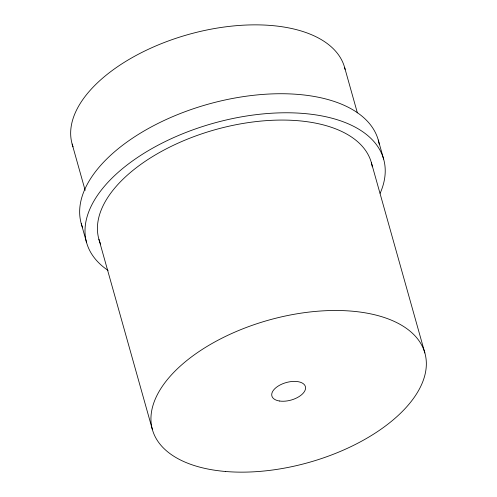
<?xml version="1.0" encoding="UTF-8"?>
<svg xmlns="http://www.w3.org/2000/svg" width="497" height="497" viewBox="0 0 497 497"><rect width="100%" height="100%" fill="white"/><g stroke="black" fill="none" stroke-linecap="round" stroke-linejoin="round"><path stroke-width="0.75" d="M378.267 140.036L383.622 159.077M344.576 67.325L357.38 112.875M371.34 162.538L424.867 352.963M72.133 144.037L85.149 190.339M98.897 239.25L152.424 429.675M81.266 223.662L86.615 242.71M82.651 227.756A154.275 80.607 -15.7 0 1 207.821 104.283A154.275 80.607 -15.7 0 1 379.23 144.248M73.034 146.801A141.515 73.941 -15.7 0 1 187.562 34.722A141.515 73.941 -15.7 0 1 345.104 69.437M100.605 244.046A141.515 73.941 -15.7 0 1 214.325 129.934A141.515 73.941 -15.7 0 1 372.284 166.793M108.097 270.449A154.275 80.607 -15.7 0 1 212.617 123.486A154.275 80.607 -15.7 0 1 380.143 193.271M279.463 401.004A17.401 9.089 -15.7 0 0 305.556 388.399A17.401 9.089 -15.7 0 0 280.917 384.554A17.401 9.089 -15.7 0 0 279.463 401.004M225.663 471.498A141.515 73.941 -15.7 0 0 426.184 360.12A141.515 73.941 -15.7 0 0 214.095 342.34A141.515 73.941 -15.7 0 0 225.663 471.498"/></g></svg>
